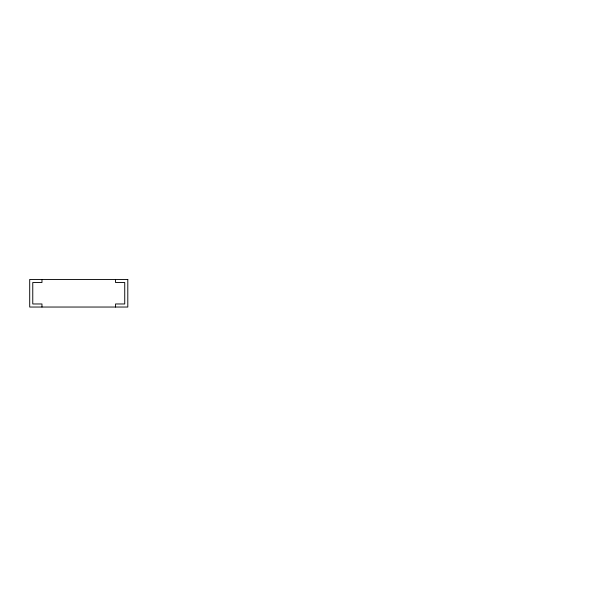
<?xml version="1.0" encoding="UTF-8"?>
<svg xmlns="http://www.w3.org/2000/svg" width="594" height="594" viewBox="0 0 594 594"><rect width="100%" height="100%" fill="white"/><g stroke="black" fill="none" stroke-linecap="round" stroke-linejoin="round"><path stroke-width="0.89" d="M115.54 279.447L115.54 282.514L124.733 282.514L124.733 303.972L115.54 303.972L115.54 307.039M41.966 279.447L41.966 282.514L32.767 282.514L32.767 303.972L41.966 303.972L41.966 307.039M127.799 279.447L29.7 279.447L29.7 307.039L127.799 307.039L127.799 279.447"/></g></svg>
